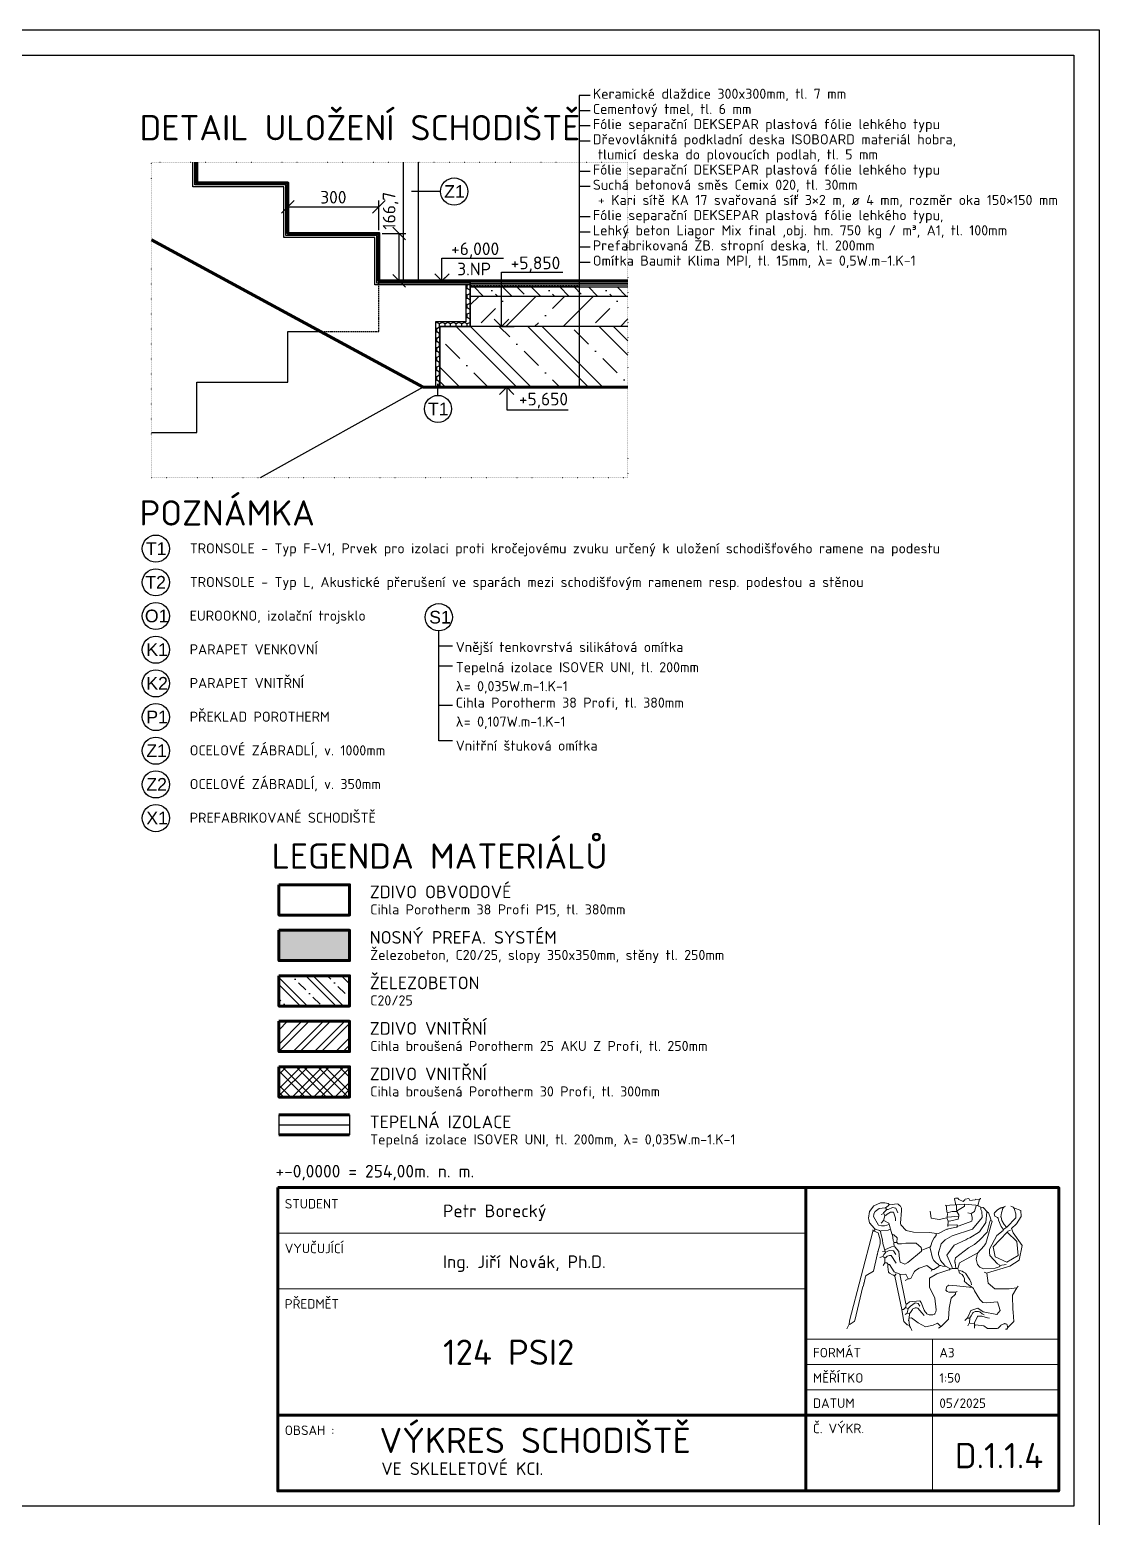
# Model space of a CAD drawing. Header units: millimetres. Extents: x 12904 to 327904, y -199771 to 141779.
# Drawn here: x 128330 to 138904, y 127069 to 141779 of the extents above; entities that cross this region are included whole.
import ezdxf

# ---------------------------------------------------------------- set-up
doc = ezdxf.new("R2010")
doc.units = ezdxf.units.MM
doc.linetypes.add('DOT', pattern=[6.35, 0, -6.35])
doc.linetypes.add('ČÁRKOVANÁ', pattern=[19.05, 12.7, -6.35])
for name, color, linetype, lineweight in [('00 tenká plná', 7, 'Continuous', 13), ('_INTERIER', 8, 'Continuous', 13), ('Zdivo', 6, 'Continuous', 60)]:
    doc.layers.add(name, color=color, linetype=linetype, lineweight=lineweight)
for name, color, linetype in [('izolace', 251, 'Continuous'), ('Kóty', 1, 'Continuous'), ('Šrafy', 253, 'Continuous')]:
    doc.layers.add(name, color=color, linetype=linetype)
doc.styles.add('ISOCPEUR', font='isocpeur.ttf')
doc.styles.get("Standard").update_dxf_attribs({"font": 'arial.ttf'})
doc.linetypes.add('IZOLACE', pattern='A,0.00254,-2.54,[134,ltypeshp.shx,S=2.54,R=0,X=-2.54,Y=0],-5.08,[134,ltypeshp.shx,S=2.54,R=180,X=2.54,Y=0],-2.54', length=10.16254)
doc.dimstyles.new('1-50', dxfattribs={"dimscale": 50, "dimtxt": 2.5, "dimasz": 2.5, "dimexe": 1.25, "dimexo": 0.625, "dimtad": 1, "dimdec": 0, "dimtxsty": 'ISOCPEUR', "dimblk": 'OBLIQUE', "dimcen": 2.5, "dimclrd": 1, "dimclre": 1, "dimclrt": 3, "dimadec": 0, "dimazin": 0, "dimtfac": 1, "dimtdec": 0, "dimtix": 1, "dimtmove": 1, "dimatfit": 3, "dimldrblk": 'OBLIQUE', "dimfxl": 5, "dimfxlon": 1, "dimtfillclr": 3, "dimarcsym": 0})

# ---------------------------------------------------------------- blocks, each defined once
blk = doc.blocks.new('_OBLIQUE')
at = {"color": 0, "linetype": 'ByBlock'}
blk.add_line((-0.5, -0.5), (0.5, 0.5), dxfattribs=at)
blk = doc.blocks.new('*D163')
at = {"layer": 'Defpoints', "color": 0, "transparency": 16777216}
for p in [(131782, 139765), (131984, 139765), (131782, 139295)]:
    blk.add_point(p, dxfattribs=at)
at = {"layer": 'Kóty', "color": 1, "lineweight": -2, "transparency": 16777216}
for p, q in [((131813, 139765), (132047, 139765)), ((131984, 139295), (131984, 139765)), ((131813, 139295), (132047, 139295))]:
    blk.add_line(p, q, dxfattribs=at)
at = {"layer": 'Kóty', "color": 1, "lineweight": -2, "transparency": 16777216, "xscale": 125, "yscale": 125, "zscale": 125}
for p, rotation in [((131984, 139765), 90), ((131984, 139295), 270)]:
    blk.add_blockref('_OBLIQUE', p, dxfattribs=dict(at, rotation=rotation))
at = {"layer": 'Kóty', "color": 3, "transparency": 16777216, "insert": (131898, 139989), "char_height": 125, "attachment_point": 5, "rotation": 90, "style": 'ISOCPEUR'}
blk.add_mtext('166,7', dxfattribs=at)
blk = doc.blocks.new('*D164')
at = {"layer": 'Defpoints', "color": 0, "transparency": 16777216}
for p in [(131782, 140029), (130882, 139765), (131782, 139765)]:
    blk.add_point(p, dxfattribs=at)
at = {"layer": 'Kóty', "color": 1, "lineweight": -2, "transparency": 16777216}
for p, q in [((130882, 139797), (130882, 140092)), ((131782, 139797), (131782, 140092)), ((130882, 140029), (131782, 140029))]:
    blk.add_line(p, q, dxfattribs=at)
at = {"layer": 'Kóty', "color": 1, "lineweight": -2, "transparency": 16777216, "xscale": 125, "yscale": 125, "zscale": 125, "rotation": 180}
blk.add_blockref('_OBLIQUE', (130882, 140029), dxfattribs=at)
at = {"layer": 'Kóty', "color": 1, "lineweight": -2, "transparency": 16777216, "xscale": 125, "yscale": 125, "zscale": 125}
blk.add_blockref('_OBLIQUE', (131782, 140029), dxfattribs=at)
at = {"layer": 'Kóty', "color": 3, "transparency": 16777216, "insert": (131332, 140123), "char_height": 125, "attachment_point": 5, "style": 'ISOCPEUR'}
blk.add_mtext('300', dxfattribs=at)

msp = doc.modelspace()

# ---------------------------------------------------------------- hatches: boundary and pattern name
at = {"layer": '_INTERIER'}
h = msp.add_hatch(color=256, dxfattribs=at)
h.dxf.hatch_style = 1
h.paths.add_polyline_path([(131493.1, 132573.8), (131493.1, 132873.8), (130793.1, 132873.8), (130793.1, 132573.8)])
at = {"layer": 'Šrafy'}
h = msp.add_hatch(dxfattribs=at)
h.set_pattern_fill('ZDIVO-OBECNE', color=256, scale=50)
h.set_pattern_definition([(45, (-372505.85, 110530.18), (-106.066017, 106.066017), []), (45, (-372435.14, 110530.18), (-106.066017, 106.066017), [])])
h.paths.add_polyline_path([(126623.5, 128387.4), (126623.5, 128237.4), (126873.5, 128237.4), (126873.5, 130988), (126623.5, 130988)])
h.paths.add_polyline_path([(127521.7, 128406.4), (127521.7, 128743.9), (127296.7, 128743.9), (127296.7, 128406.4)], flags=9)
h.paths.add_polyline_path([(127301.7, 129481.4), (127301.7, 129893.9), (127076.7, 129893.9), (127076.7, 129481.4)], flags=9)
h.paths.add_polyline_path([(127521.7, 131396.4), (127521.7, 131733.9), (127296.7, 131733.9), (127296.7, 131396.4)], flags=9)
h.paths.add_polyline_path([(127691.7, 129531.4), (127691.7, 129943.9), (127466.7, 129943.9), (127466.7, 129531.4)], flags=9)
h.paths.add_polyline_path([(128231.7, 128362.4), (128231.7, 128662.4), (128006.7, 128662.4), (128006.7, 128362.4)], flags=9)
h.paths.add_polyline_path([(128231.7, 127687.7), (128231.7, 128012.7), (128006.7, 128012.7), (128006.7, 127687.7)], flags=9)
h.paths.add_polyline_path([(126641.7, 128406.4), (126641.7, 128731.4), (126416.7, 128731.4), (126416.7, 128406.4)], flags=9)
h.paths.add_polyline_path([(126461.7, 129571.4), (126461.7, 129983.9), (126236.7, 129983.9), (126236.7, 129571.4)], flags=9)
h.paths.add_polyline_path([(126641.7, 131406.4), (126641.7, 131731.4), (126416.7, 131731.4), (126416.7, 131406.4)], flags=9)
h.paths.add_polyline_path([(128231.7, 131363), (128231.7, 131663), (128006.7, 131663), (128006.7, 131363)], flags=9)
h.paths.add_polyline_path([(128231.7, 130688.3), (128231.7, 131013.3), (128006.7, 131013.3), (128006.7, 130688.3)], flags=9)
h.paths.add_polyline_path([(126231.7, 129592.1), (126231.7, 130004.6), (126006.7, 130004.6), (126006.7, 129592.1)], flags=9)
h.paths.add_polyline_path([(131663.5, 131348), (134543.5, 131348), (134543.5, 131543), (131663.5, 131543)], flags=9)
h.paths.add_polyline_path([(131648.4, 131517.8), (132873.4, 131517.8), (132873.4, 131780.3), (131648.4, 131780.3)], flags=9)
h.paths.add_polyline_path([(131663.5, 131798), (134993.5, 131798), (134993.5, 131993), (131663.5, 131993)], flags=9)
h.paths.add_polyline_path([(131648.4, 131967.8), (132873.4, 131967.8), (132873.4, 132230.3), (131648.4, 132230.3)], flags=9)
h.paths.add_polyline_path([(131656, 132690.5), (133756, 132690.5), (133756, 132930.5), (131656, 132930.5)], flags=9)
h.paths.add_polyline_path([(131648.4, 132867.8), (133535.9, 132867.8), (133535.9, 133130.3), (131648.4, 133130.3)], flags=9)
h.paths.add_polyline_path([(131666, 133150.5), (134191, 133150.5), (134191, 133330.5), (131666, 133330.5)], flags=9)
h.paths.add_polyline_path([(131648.4, 133317.8), (133148.4, 133317.8), (133148.4, 133580.3), (131648.4, 133580.3)], flags=9)
h.paths.add_polyline_path([(131671, 132275.5), (132141, 132275.5), (132141, 132425.5), (131671, 132425.5)], flags=9)
h.paths.add_polyline_path([(131648.4, 132417.8), (132785.9, 132417.8), (132785.9, 132680.3), (131648.4, 132680.3)], flags=9)
h.paths.add_polyline_path([(130634.2, 133565.6), (134009.2, 133565.6), (134009.2, 134090.6), (130634.2, 134090.6)], flags=9)
h.paths.add_polyline_path([(122777.1, 131329.5), (123043.6, 131329.5), (123043.6, 131517.7), (122777.1, 131517.7)], flags=9)
h.paths.add_polyline_path([(123736.6, 130198.6), (124003.1, 130198.6), (124003.1, 130386.9), (123736.6, 130386.9)], flags=9)
h.paths.add_polyline_path([(123736.6, 133166), (124003.1, 133166), (124003.1, 133354.3), (123736.6, 133354.3)], flags=9)
h.paths.add_polyline_path([(123151.5, 131831), (123427.9, 131831), (123427.9, 132019.3), (123151.5, 132019.3)], flags=9)
h.paths.add_polyline_path([(123151.5, 128830.4), (123427.9, 128830.4), (123427.9, 129018.7), (123151.5, 129018.7)], flags=9)
h.paths.add_polyline_path([(125834, 131484.2), (126112.2, 131484.2), (126112.2, 131678.1), (125834, 131678.1)], flags=9)
h.paths.add_polyline_path([(120283.4, 131989.4), (120559.8, 131989.4), (120559.8, 132177.7), (120283.4, 132177.7)], flags=9)
h.paths.add_polyline_path([(121376.8, 132134.7), (121653.2, 132134.7), (121653.2, 132323), (121376.8, 132323)], flags=9)
h.paths.add_polyline_path([(120282.5, 132641.6), (120580.1, 132641.6), (120580.1, 132835.6), (120282.5, 132835.6)], flags=9)
h.paths.add_polyline_path([(122191.5, 129400.4), (122458.1, 129400.4), (122458.1, 129588.7), (122191.5, 129588.7)], flags=9)
h.paths.add_polyline_path([(122191.5, 132391), (122458.1, 132391), (122458.1, 132579.3), (122191.5, 132579.3)], flags=9)
h.paths.add_polyline_path([(125042.7, 130911.3), (125309.2, 130911.3), (125309.2, 131099.6), (125042.7, 131099.6)], flags=9)
h.paths.add_polyline_path([(125042.7, 127910.7), (125309.2, 127910.7), (125309.2, 128099), (125042.7, 128099)], flags=9)
h.paths.add_polyline_path([(121326.8, 133071.5), (121883.1, 133071.5), (121883.1, 133296.5), (121326.8, 133296.5)], flags=9)
h.paths.add_polyline_path([(125313.1, 131412.4), (125700.6, 131412.4), (125700.6, 131599.9), (125313.1, 131599.9)], flags=9)
h.paths.add_polyline_path([(125246.8, 131581.2), (125803.1, 131581.2), (125803.1, 131806.2), (125246.8, 131806.2)], flags=9)
h.paths.add_polyline_path([(120283.4, 128019.4), (120559.8, 128019.4), (120559.8, 128207.6), (120283.4, 128207.6)], flags=9)
h.paths.add_polyline_path([(120283.4, 131020), (120559.8, 131020), (120559.8, 131208.2), (120283.4, 131208.2)], flags=9)
h.paths.add_polyline_path([(120283.4, 133339.7), (120559.8, 133339.7), (120559.8, 133528), (120283.4, 133528)], flags=9)
h.paths.add_polyline_path([(120283.4, 130339.1), (120559.8, 130339.1), (120559.8, 130527.4), (120283.4, 130527.4)], flags=9)
h.paths.add_polyline_path([(120283.4, 128988.8), (120559.8, 128988.8), (120559.8, 129177.1), (120283.4, 129177.1)], flags=9)
h.paths.add_polyline_path([(121376.8, 129134.1), (121653.2, 129134.1), (121653.2, 129322.4), (121376.8, 129322.4)], flags=9)
h.paths.add_polyline_path([(120282.5, 129641), (120580.1, 129641), (120580.1, 129835), (120282.5, 129835)], flags=9)
h.paths.add_polyline_path([(119139.2, 130053), (119139.2, 131815.5), (118914.2, 131815.5), (118914.2, 130053)], flags=9)
h.paths.add_polyline_path([(120282.5, 131431), (120560.7, 131431), (120560.7, 131624.9), (120282.5, 131624.9)], flags=9)
h.paths.add_polyline_path([(122841.8, 138721.8), (123108.3, 138721.8), (123108.3, 138910.1), (122841.8, 138910.1)], flags=9)
h.paths.add_polyline_path([(122841.8, 136297.6), (123108.3, 136297.6), (123108.3, 136485.9), (122841.8, 136485.9)], flags=9)
h.paths.add_polyline_path([(122081.1, 136865.3), (122347.6, 136865.3), (122347.6, 137053.6), (122081.1, 137053.6)], flags=9)
h.paths.add_polyline_path([(122081.1, 137955.3), (122347.6, 137955.3), (122347.6, 138143.6), (122081.1, 138143.6)], flags=9)
h.paths.add_polyline_path([(125147.3, 136865.3), (125413.8, 136865.3), (125413.8, 137053.6), (125147.3, 137053.6)], flags=9)
h.paths.add_polyline_path([(125147.3, 137955.3), (125413.8, 137955.3), (125413.8, 138143.6), (125147.3, 138143.6)], flags=9)
h.paths.add_polyline_path([(120282.5, 138182.5), (120560.7, 138182.5), (120560.7, 138376.4), (120282.5, 138376.4)], flags=9)
h.paths.add_polyline_path([(121294.1, 136645.2), (121812.8, 136645.2), (121812.8, 136870.2), (121294.1, 136870.2)], flags=9)
h.paths.add_polyline_path([(118979.2, 136968.9), (118979.2, 138631.4), (118754.2, 138631.4), (118754.2, 136968.9)], flags=9)
h.paths.add_polyline_path([(121351.8, 137305.6), (121628.2, 137305.6), (121628.2, 137493.8), (121351.8, 137493.8)], flags=9)
h.paths.add_polyline_path([(120283.4, 136205.6), (120559.8, 136205.6), (120559.8, 136393.8), (120283.4, 136393.8)], flags=9)
h.paths.add_polyline_path([(120283.4, 137175.6), (120559.8, 137175.6), (120559.8, 137363.8), (120283.4, 137363.8)], flags=9)
h.paths.add_polyline_path([(120282.5, 136832.5), (120580.1, 136832.5), (120580.1, 137026.5), (120282.5, 137026.5)], flags=9)
h.paths.add_polyline_path([(121535.3, 138205.2), (122091.6, 138205.2), (122091.6, 138430.2), (121535.3, 138430.2)], flags=9)
h.paths.add_polyline_path([(125501.6, 136735.2), (126045.3, 136735.2), (126045.3, 136960.2), (125501.6, 136960.2)], flags=9)
h.paths.add_polyline_path([(122525, 138788.9), (122762.5, 138788.9), (122762.5, 138976.4), (122525, 138976.4)], flags=9)
h.paths.add_polyline_path([(124955.7, 138788.9), (125193.2, 138788.9), (125193.2, 138976.4), (124955.7, 138976.4)], flags=9)
h.paths.add_polyline_path([(122255, 136228.9), (122492.5, 136228.9), (122492.5, 136416.4), (122255, 136416.4)], flags=9)
h.paths.add_polyline_path([(124705.7, 136228.9), (124918.2, 136228.9), (124918.2, 136416.4), (124705.7, 136416.4)], flags=9)
h.paths.add_polyline_path([(123399.5, 136867.7), (124368.2, 136867.7), (124368.2, 137092.7), (123399.5, 137092.7)], flags=9)
h.paths.add_polyline_path([(123699.5, 138367.7), (124668.2, 138367.7), (124668.2, 138592.7), (123699.5, 138592.7)], flags=9)
h.paths.add_polyline_path([(123514, 129366.1), (124352.9, 128881.8), (124465.4, 129076.6), (123626.5, 129561)], flags=9)
h.paths.add_polyline_path([(123136.5, 130418.6), (123975.4, 130903), (123862.9, 131097.9), (123024, 130613.5)], flags=9)
h.paths.add_polyline_path([(123334, 132466.1), (124172.9, 131981.8), (124285.4, 132176.6), (123446.5, 132661)], flags=9)
h.paths.add_polyline_path([(121331.2, 130080.9), (121900, 130080.9), (121900, 130305.9), (121331.2, 130305.9)], flags=9)
h.paths.add_polyline_path([(125388.2, 128421.8), (125775.7, 128421.8), (125775.7, 128609.3), (125388.2, 128609.3)], flags=9)
h.paths.add_polyline_path([(125321.9, 128590.6), (125878.2, 128590.6), (125878.2, 128815.6), (125321.9, 128815.6)], flags=9)
h.paths.add_polyline_path([(127430.6, 136006.4), (128054.9, 136006.4), (128054.9, 136756.4), (127430.6, 136756.4)], flags=9)
h.paths.add_polyline_path([(118038.8, 136006.4), (118663.2, 136006.4), (118663.2, 136756.4), (118038.8, 136756.4)], flags=9)
h.paths.add_polyline_path([(118837.8, 133929.2), (126762.8, 133929.2), (126762.8, 134454.2), (118837.8, 134454.2)], flags=9)
h.paths.add_polyline_path([(118837.8, 140199.2), (124687.8, 140199.2), (124687.8, 140724.2), (118837.8, 140724.2)], flags=9)
h.paths.add_polyline_path([(131762.4, 127158.4), (133124.9, 127158.4), (133124.9, 127383.4), (131762.4, 127383.4)], flags=9)
h.paths.add_polyline_path([(130722.9, 130157), (132760.4, 130157), (132760.4, 130382), (130722.9, 130382)], flags=9)
h.paths.add_polyline_path([(132372.4, 129758.4), (133359.9, 129758.4), (133359.9, 129983.4), (132372.4, 129983.4)], flags=9)
h.paths.add_polyline_path([(132372.4, 129242.9), (134378.6, 129242.9), (134378.6, 129467.9), (132372.4, 129467.9)], flags=9)
h.paths.add_polyline_path([(130828.4, 129889.3), (131390.9, 129889.3), (131390.9, 130030), (130828.4, 130030)], flags=9)
h.paths.add_polyline_path([(130819, 129438.2), (131484.7, 129438.2), (131484.7, 129635), (130819, 129635)], flags=9)
h.paths.add_polyline_path([(132328.6, 128229.3), (133753.6, 128229.3), (133753.6, 128679.3), (132328.6, 128679.3)], flags=9)
h.paths.add_polyline_path([(131700.3, 127257.1), (134800.3, 127257.1), (134800.3, 127707.1), (131700.3, 127707.1)], flags=9)
h.paths.add_polyline_path([(137388.5, 127206.8), (138363.5, 127206.8), (138363.5, 127656.8), (137388.5, 127656.8)], flags=9)
h.paths.add_polyline_path([(137300, 127917.4), (137806.3, 127917.4), (137806.3, 128058), (137300, 128058)], flags=9)
h.paths.add_polyline_path([(137300, 128167.4), (137553.1, 128167.4), (137553.1, 128308), (137300, 128308)], flags=9)
h.paths.add_polyline_path([(137300, 128417.4), (137496.9, 128417.4), (137496.9, 128558), (137300, 128558)], flags=9)
h.paths.add_polyline_path([(130819, 128890.2), (131400.3, 128890.2), (131400.3, 129087), (130819, 129087)], flags=9)
h.paths.add_polyline_path([(130828.4, 127649.5), (131344, 127649.5), (131344, 127790.1), (130828.4, 127790.1)], flags=9)
h.paths.add_polyline_path([(136040.6, 127658), (136603.1, 127658), (136603.1, 127854.8), (136040.6, 127854.8)], flags=9)
h.paths.add_polyline_path([(136040.6, 128408), (136565.6, 128408), (136565.6, 128604.9), (136040.6, 128604.9)], flags=9)
h.paths.add_polyline_path([(136050, 127917.4), (136490.6, 127917.4), (136490.6, 128058), (136050, 128058)], flags=9)
h.paths.add_polyline_path([(136040.6, 128158), (136603.1, 128158), (136603.1, 128354.8), (136040.6, 128354.8)], flags=9)
h = msp.add_hatch(dxfattribs=at)
h.set_pattern_fill('HONEY', color=256, scale=10, angle=90)
h.set_pattern_definition([(90, (-372505.846, 110739.348), (-27.4963064, 47.625), [31.75, -63.5]), (210, (-372505.846, 110739.348), (-27.4963066, -47.6249999), [31.75, -63.5]), (150, (-372505.846, 110739.348), (-54.9926131, 1e-07), [-63.5, 31.75])])
h.paths.add_polyline_path([(132685.5, 139256.3), (132640.5, 139256.3), (132640.5, 138890.3), (132340.5, 138890.3), (132340.5, 138245.3), (132385.5, 138245.3), (132385.5, 138845.3), (132685.5, 138845.3)])
h = msp.add_hatch(dxfattribs=at)
h.set_pattern_fill('HONEY', color=256, scale=5, angle=90)
h.set_pattern_definition([(90, (-372505.846, 110739.348), (-13.74815322, 23.8125), [15.875, -31.75]), (210, (-372505.846, 110739.348), (-13.7481533, -23.81249995), [15.875, -31.75]), (150, (-372505.846, 110739.348), (-27.49630654, 5e-08), [-31.75, 15.875])])
h.paths.add_polyline_path([(133763, 139255.3), (132685.5, 139255.3), (132685.5, 139235.3), (133763, 139235.3)])
at = {"layer": 'Šrafy', "ltscale": 2}
h = msp.add_hatch(dxfattribs=at)
h.set_pattern_fill('BETON-PROSTY', color=256, scale=50, angle=90)
h.set_pattern_definition([(135, (-372505.85, 110739.35), (-141.42136, -141.42136), []), (135, (-372505.85, 110880.77), (-212.132034, -70.71068), [100, -50, 0, -50])])
h.paths.add_polyline_path([(134244.2, 139235.3), (132685.5, 139235.3), (132685.5, 139145.3), (134244.2, 139145.3)])
h = msp.add_hatch(dxfattribs=at)
h.set_pattern_fill('BETON-PROSTY', color=256, scale=100)
h.set_pattern_definition([(45, (-372505.85, 110739.35), (-282.8427, 282.8427), []), (45, (-372223, 110739.35), (-141.42136, 424.26407), [200, -100, 0, -100])])
h.paths.add_polyline_path([(134244.2, 139145.3), (132685.5, 139145.3), (132685.5, 138845.3), (134244.2, 138845.3)])
h = msp.add_hatch(dxfattribs=at)
h.set_pattern_fill('BETON-ZELEZOBETON', color=256, scale=100, angle=90)
h.set_pattern_definition([(135, (-372505.85, 110739.35), (-353.5534, -353.5534), []), (135, (-372505.85, 110880.77), (-353.5534, -353.5534), []), (135, (-372505.85, 111163.6), (-494.97475, -212.13203), [200, -100, 0, -100])])
h.paths.add_polyline_path([(134244.2, 138845.3), (132385.5, 138845.3), (132385.5, 138245.3), (134244.2, 138245.3)])
at = {"layer": 'Šrafy'}
h = msp.add_hatch(dxfattribs=at)
h.set_pattern_fill('BETON-ZELEZOBETON', color=256, scale=50, angle=90)
h.set_pattern_definition([(135, (-351505.85, 111529.35), (-176.7767, -176.7767), []), (135, (-351505.85, 111600.06), (-176.7767, -176.7767), []), (135, (-351505.85, 111741.48), (-247.48737, -106.06602), [100, -50, 0, -50])])
h.paths.add_polyline_path([(131493.1, 132123.8), (131493.1, 132423.8), (130793.1, 132423.8), (130793.1, 132123.8)])
h = msp.add_hatch(dxfattribs=at)
h.set_pattern_fill('ZDIVO-OBECNE', color=256, scale=50)
h.set_pattern_definition([(45, (-351505.85, 126319.35), (-106.066017, 106.066017), []), (45, (-351435.14, 126319.35), (-106.066017, 106.066017), [])])
h.paths.add_polyline_path([(131493.1, 131673.8), (131493.1, 131973.8), (130793.1, 131973.8), (130793.1, 131673.8)])
h = msp.add_hatch(dxfattribs=at)
h.set_pattern_fill('ZDIVO-VYS_PEV', color=256, scale=50)
h.set_pattern_definition([(45, (-351505.85, 125879.35), (-106.066017, 106.066017), []), (45, (-351435.14, 125879.35), (-106.066017, 106.066017), []), (135, (-351505.85, 125879.35), (-106.066017, -106.066017), []), (135, (-351435.14, 125879.35), (-106.066017, -106.066017), [])])
h.paths.add_polyline_path([(131493.1, 131223.8), (131493.1, 131523.8), (130793.1, 131523.8), (130793.1, 131223.8)])

# ---------------------------------------------------------------- linework, layer by layer
for p, q in [((129534.2, 139701.9), (132218.8, 138245.3)), ((131782.1, 139295.3), (132232.1, 139295.3)), ((132685.5, 138845.3), (132685.5, 139145.3)), ((132685.5, 139145.3), (134244.2, 139145.3)), ((132218.8, 138245.3), (130609.1, 137349.3)), ((130793.1, 131049.3), (130793.1, 130849.3)), ((131493.1, 131049.3), (131493.1, 130849.3))]:
    msp.add_line(p, q)
for points in [[(128404.2, 126929.3), (117904.2, 126929.3), (117904.2, 141779.3), (128404.2, 141779.3)], [(128404.2, 141779.3), (138904.2, 141779.3), (138904.2, 126929.3), (128404.2, 126929.3)], [(132685.5, 139256.3), (131743.1, 139256.3), (131743.1, 139726.3), (130843.1, 139726.3), (130843.1, 140226.4), (129943.1, 140226.4), (129943.1, 140469.3)], [(132685.5, 139274.3), (131761.1, 139274.3), (131761.1, 139744.3), (130861.1, 139744.3), (130861.1, 140244.4), (129961.1, 140244.4), (129961.1, 140469.3)], [(129982.1, 140469.3), (129982.1, 140265.4), (130882.1, 140265.4)], [(132685.5, 139295.3), (131782.1, 139295.3), (131782.1, 139765.3), (130882.1, 139765.3), (130882.1, 140265.4), (129982.1, 140265.4), (129982.1, 140469.3)], [(132024.6, 139295.3), (132024.6, 140469.3)], [(132174.6, 139295.3), (132174.6, 139295.3), (132174.6, 140469.3)], [(132174.6, 139295.3), (132174.6, 139295.3), (132174.6, 140469.3)], [(130882.1, 140265.4), (130882.1, 139765.3), (131782.1, 139765.3)], [(131782.1, 139765.3), (131782.1, 139295.3)], [(131782.1, 139295.3), (134244.2, 139295.3)], [(132640.5, 139256.3), (132640.5, 138890.3), (132340.5, 138890.3), (132340.5, 138245.3)], [(132385.5, 138245.3), (132385.5, 138845.3), (132685.5, 138845.3), (132685.5, 139295.3)], [(132685.5, 139256.3), (132685.5, 138845.3), (132385.5, 138845.3), (132385.5, 138245.3), (132385.5, 138245.3)], [(132685.5, 139295.3), (132685.5, 138845.3)], [(132685.5, 139273.3), (134244.2, 139273.3)], [(132685.5, 139235.3), (132685.5, 139250.3), (132685.5, 139255.3), (134244.2, 139255.3)], [(132685.5, 139145.3), (132685.5, 139235.3), (134244.2, 139235.3)], [(130882.1, 138295.1), (130882.1, 138795.2), (131205.3, 138795.2)], [(134244.2, 138845.3), (132385.5, 138845.3)], [(132385.5, 138845.3), (132385.5, 138245.3)], [(129982.1, 137795), (129982.1, 138295.1), (130882.1, 138295.1)], [(134244.2, 138245.3), (132218.8, 138245.3)], [(129534.2, 137795), (129982.1, 137795)]]:
    msp.add_lwpolyline(points)
for points in [[(117904.2, 141779.3), (138904.2, 141779.3), (138904.2, 126929.3), (117904.2, 126929.3)], [(118154.2, 141529.3), (138654.2, 141529.3), (138654.2, 127179.3), (118154.2, 127179.3)]]:
    msp.add_lwpolyline(points, close=True)
at = {"linetype": 'DOT'}
msp.add_lwpolyline([(129534.2, 140469.3), (134244.2, 140469.3), (134244.2, 137349.3), (129534.2, 137349.3)], close=True, dxfattribs=at)
at = {"linetype": 'ČÁRKOVANÁ'}
msp.add_lwpolyline([(131242.4, 138795.2), (131782.1, 138795.2), (131782.1, 139295.3)], dxfattribs=at)
at = {"layer": '00 tenká plná', "linetype": 'Continuous'}
for p, q in [((135679.5, 130329.3), (130782.6, 130329.3)), ((130782.6, 130329.3), (130782.6, 127329.3)), ((138504.2, 130329.3), (135679.5, 130329.3)), ((136004.2, 127329.3), (136004.2, 130329.3)), ((138504.2, 127329.3), (138504.2, 130329.3)), ((136747.9, 130063), (136765.6, 130068.1)), ((137403.5, 130073.2), (137400.9, 130032.7)), ((137492.1, 130156.6), (137492.1, 130101)), ((137603.4, 130080.7), (137633.8, 130073.2)), ((130782.6, 129877.3), (135679.5, 129877.3)), ((135679.5, 129877.3), (136004.2, 129877.3)), ((136879.5, 129787.3), (136899.8, 129787.3)), ((136735.2, 129638.1), (136763.1, 129648.2)), ((136760.5, 129696.3), (136780.8, 129701.3)), ((137150.4, 129711.5), (137226.3, 129739.3)), ((136897.2, 129476.2), (136882, 129461.1)), ((137765.4, 129491.4), (137793.3, 129483.8)), ((130782.6, 129329.3), (135679.5, 129329.3)), ((135679.5, 129329.3), (136004.2, 129329.3)), ((138102.1, 129354.8), (138092, 129339.6)), ((137499.7, 129301.7), (137489.5, 129296.7)), ((137018.7, 129015.9), (137013.7, 129013.4)), ((137600.9, 129041.2), (137575.6, 129015.9)), ((136004.2, 128829.3), (138504.2, 128829.3)), ((137254.2, 128079.3), (137254.2, 128829.3)), ((136004.2, 128579.3), (138504.2, 128579.3)), ((136004.2, 128329.3), (138504.2, 128329.3)), ((130782.6, 128079.3), (135679.5, 128079.3)), ((135679.5, 128079.3), (136004.2, 128079.3)), ((136004.2, 128079.3), (138504.2, 128079.3)), ((137254.2, 128079.3), (137254.2, 127329.3)), ((130782.6, 127329.3), (135679.5, 127329.3)), ((135679.5, 127329.3), (138504.2, 127329.3))]:
    msp.add_line(p, q, dxfattribs=at)
for points in [[(137471.8, 130222.4), (137474.4, 130217.3), (137481.9, 130171.8), (137484.5, 130169.3), (137484.5, 130159.2), (137568, 130164.2), (137684.4, 130154.1), (137697.1, 130151.6)], [(137474.4, 130222.4), (137481.9, 130224.9), (137507.3, 130224.9), (137514.9, 130209.7), (137560.4, 130192), (137575.6, 130207.2), (137578.1, 130214.8), (137613.6, 130219.9), (137623.7, 130202.1), (137676.9, 130207.2), (137681.9, 130214.8), (137719.9, 130212.3), (137702.2, 130151.6), (137714.8, 130146.5), (137732.5, 130133.9), (137757.9, 130131.3), (137798.4, 130085.8), (137803.4, 130083.3), (137808.5, 130083.3), (137831.3, 130017.5), (137833.8, 130004.9), (137846.4, 129997.3), (137783.2, 129774.7), (137770.5, 129759.5), (137768, 129754.5), (137768, 129751.9), (137699.6, 129681.1), (137687, 129620.4), (137699.6, 129567.3), (137724.9, 129542), (137760.4, 129526.8), (137876.8, 129531.9), (137914.8, 129544.5), (137919.9, 129549.6), (137922.4, 129557.2), (137983.1, 129567.3)], [(137722.4, 130214.8), (137730, 130219.9), (137735.1, 130219.9)], [(136689.7, 129918.9), (136682.1, 129923.9), (136634, 129979.6), (136626.4, 130012.5), (136623.9, 130027.6), (136631.4, 130090.9), (136676.7, 130150), (136742.8, 130176.9), (136745.4, 130179.4), (136783.3, 130179.4), (136816.2, 130171.8), (136826.4, 130161.7), (136818.8, 130149), (136790.9, 130128.8), (136796, 130123.7), (136798.5, 130118.7), (136798.5, 130113.6), (136801, 130111.1), (136818.8, 130113.6), (136859.3, 130131.3), (136892.2, 130126.3), (136912.4, 130078.2)], [(136826.4, 129964.4), (136780.8, 129949.2), (136752.9, 129949.2), (136722.6, 129956.8), (136671.9, 130042.8), (136674.5, 130063), (136677, 130070.6), (136689.7, 130093.4), (136727.6, 130123.7), (136788.4, 130128.8)], [(136801, 130108.6), (136770.7, 130078.2), (136780.8, 130055.4), (136785.9, 130050.4), (136770.7, 130004.9), (136747.9, 129977)], [(136785.9, 130050.4), (136793.4, 130055.4), (136798.5, 130055.4), (136806.1, 130065.6), (136839, 130085.8), (136869.4, 130085.8), (136889.6, 130025.1), (136889.6, 129999.8)], [(136828.9, 130159.2), (136907.4, 130166.7), (136914.9, 130164.2), (136930.1, 130151.6), (136937.7, 130146.5), (136947.9, 130126.3), (136947.9, 130101), (136940.3, 129977), (136942.8, 129959.3), (136993.7, 129905), (137069.4, 129888.5), (137228.8, 129883.5), (137292.1, 129875.9), (137292.1, 129855.6), (137271.9, 129832.9), (137251.6, 129794.9), (137238.9, 129754.5), (137233.9, 129744.3), (137228.8, 129739.3), (137231.4, 129729.2), (137256.7, 129630.5), (137269.3, 129607.8), (137294.6, 129582.5), (137312.4, 129572.4), (137322.5, 129559.7), (137317.4, 129549.6), (137269.3, 129519.2), (137256.7, 129519.2), (137251.6, 129516.7), (137249.1, 129514.2), (137244, 129504.1)], [(137233.9, 130095.9), (137243.7, 130026.7), (137319.9, 130012.5), (137398.4, 130030.2), (137408.5, 130002.3)], [(137687, 130149), (137669.3, 130090.9), (137638.9, 130073.2), (137649, 130035.2), (137649, 130017.5), (137643.9, 129997.3), (137519.9, 129951.7), (137502.2, 129946.7), (137494.6, 129939.1), (137489.5, 129936.6), (137413.6, 129921.4), (137408.5, 129918.9), (137406, 129916.3), (137395.9, 129916.3), (137314.9, 129875.9), (137297.2, 129870.8)], [(137732.5, 130131.3), (137735.1, 130111.1), (137742.7, 130090.9), (137745.2, 130032.7), (137651.5, 129916.3), (137449, 129850.6), (137380.7, 129812.6), (137355.4, 129787.3), (137342.7, 129772.2), (137317.4, 129693.8), (137314.9, 129691.2), (137314.9, 129668.5), (137335.1, 129607.8), (137378.2, 129559.7), (137378.2, 129554.6), (137433.9, 129526.8), (137444, 129526.8), (137449, 129529.3), (137487, 129529.3), (137499.7, 129529.3), (137507.3, 129526.8), (137517.4, 129506.6), (137522.4, 129483.8), (137547.8, 129468.6), (137562.9, 129450.9), (137570.5, 129425.6), (137570.5, 129405.4), (137568, 129402.9), (137616.1, 129364.9), (137651.5, 129339.6), (137494.6, 129357.4), (137418.7, 129362.4), (137395.9, 129349.8), (137388.3, 129314.4), (137400.9, 129301.7), (137416.1, 129294.1), (137487, 129294.1), (137484.5, 129278.9), (137481.9, 129273.9), (137438.9, 129236), (137421.2, 129137.3), (137412.3, 129026.3), (137342.7, 128955.2), (137314.9, 128940)], [(137383.2, 130154.1), (137390.8, 130149), (137393.4, 130144), (137393.4, 130116.2), (137400.9, 130078.2), (137449, 130093.4), (137487, 130090.9), (137489.5, 130090.9), (137494.6, 130093.4)], [(137390.8, 130149), (137426.3, 130154.1), (137484.5, 130159.2)], [(137793.3, 130088.3), (137783.2, 129984.6), (137720.8, 129892.6), (137626.2, 129832.9), (137621.2, 129832.9), (137606, 129825.3), (137585.7, 129812.6), (137469.3, 129759.5), (137397.1, 129660.2), (137446.5, 129549.6), (137449, 129534.4)], [(137573.1, 130159.2), (137570.5, 130146.5), (137568, 130141.4), (137502.2, 130103.5), (137497.1, 130093.4), (137514.9, 130060.5), (137514.9, 130050.4), (137509.8, 130017.5), (137423.7, 129997.3), (137411.1, 129999.8), (137406, 129944.2)], [(137406, 130035.2), (137444, 130040.3), (137471.8, 130042.8), (137512.3, 130040.3)], [(138059.1, 130128.8), (138127.4, 130101), (138132.5, 130042.8), (138086.9, 129972), (138036.3, 129923.9), (138054, 129880.9), (138142, 129756.4), (138112.2, 129612.8), (138021.1, 129552.1), (137798.4, 129486.4), (137793.3, 129481.3), (137805.9, 129385.2), (137871.8, 129327), (138013.5, 129327), (138089.4, 129337.1), (138046.4, 129263.8), (138048.9, 129119.6), (138051.5, 129104.4), (138054, 129096.8), (138059.1, 129003.3), (138000.9, 128945.1), (137990.7, 128929.9), (137978.1, 128927.4)], [(138031.2, 130144), (138051.5, 130133.9), (138061.6, 130123.7), (138079.3, 130070.6), (138079.3, 130030.2), (137990.7, 129936.6), (137960.4, 129916.3), (137955.3, 129911.3), (137952.8, 129903.7), (137892, 129855.6), (137818.6, 129721.6), (137818.6, 129686.2), (137823.7, 129658.3), (137897.1, 129574.9), (137922.4, 129562.2)], [(137955.3, 129916.3), (137935, 129944.2), (137907.2, 130007.4), (137904.7, 130025.1), (137897.1, 130032.7), (137871.8, 130045.3), (137866.7, 130068.1), (137869.2, 130080.7), (137897.1, 130108.6), (137932.5, 130128.8), (137942.6, 130128.8), (137945.2, 130131.3), (137952.8, 130131.3), (137937.6, 130080.7), (137932.5, 130040.3), (137935, 130037.7), (137940.1, 130004.9), (137965.4, 129964.4), (137988.2, 129939.1)], [(137952.8, 130128.8), (137962.9, 130138.9), (137978.1, 130146.5)], [(136664.4, 129911.3), (136664.4, 129906.2), (136717.5, 129880.9), (136737.8, 129812.6), (136737.8, 129772.2), (136720, 129703.9), (136717.5, 129698.8), (136715, 129696.3), (136712.4, 129671), (136709.9, 129665.9), (136707.4, 129663.4), (136671.9, 129504.1), (136601.1, 129461.1), (136596, 129456), (136593.5, 129450.9), (136580.8, 129387.7), (136578.3, 129382.7), (136575.8, 129380.1), (136573.2, 129357.4), (136570.7, 129352.3), (136568.2, 129349.8), (136487.2, 129013.4), (136484.6, 129008.3), (136479.6, 129003.3), (136441.6, 128978), (136428.9, 128970.4), (136408.7, 128932.4)], [(136431.5, 128975.4), (136434, 129010.8), (136664.4, 129896.1), (136669.4, 129898.6)], [(136674.5, 129898.6), (136689.7, 129918.9), (136732.7, 129906.2), (136742.8, 129898.6), (136742.8, 129896.1), (136745.4, 129878.4), (136760.5, 129807.6), (136765.6, 129777.2), (136790.9, 129688.7), (136783.3, 129676.1), (136773.2, 129668.5), (136765.6, 129648.2), (136785.9, 129635.6), (136783.3, 129585), (136803.6, 129585), (136813.7, 129574.9), (136813.7, 129544.5), (136821.3, 129493.9), (136831.4, 129483.8), (136866.9, 129463.6), (136871.9, 129463.6), (136877, 129461.1), (136884.6, 129453.5), (136912.4, 129311.8), (136952.9, 129122.1), (136968.1, 129124.7), (136993.4, 129144.9), (136995.9, 129177.8), (137006.1, 129180.3), (137028.9, 129200.5), (137130.1, 129208.1), (137142.8, 129192.9), (137173.1, 129117.1), (137183.3, 129101.9), (137193.4, 129089.2), (137198.4, 129081.7), (137221.2, 129069), (137236.4, 129069), (137259.2, 129069), (137274.4, 129076.6), (137279.4, 129081.7), (137289.6, 129101.9), (137292.1, 129119.6), (137277.2, 129236), (137226.3, 129344.7), (137226.3, 129433.2), (137297.2, 129476.2), (137418.7, 129514.2), (137423.7, 129516.7), (137431.3, 129526.8)], [(136747.9, 129901.2), (136816.2, 129908.7), (136836.5, 129916.3)], [(136773.2, 130004.9), (136823.8, 129977), (136854.2, 129870.8), (136859.3, 129865.8), (136874.4, 129863.2), (136907.4, 129832.9), (136902.3, 129787.3), (136914.9, 129772.2), (136950.4, 129772.2), (136993.4, 129779.8), (137094.7, 129779.8), (137142.8, 129736.8), (137147.8, 129719.1), (137147.8, 129706.4), (137145.3, 129701.3), (137011.1, 129587.5), (136980.8, 129572.4), (136935.2, 129590.1), (136930.1, 129622.9), (136922.5, 129696.3), (136884.6, 129741.8), (136877, 129746.9)], [(137413.6, 129956.8), (137494.6, 129961.9), (137502.2, 129954.3)], [(137487, 129531.9), (137481.9, 129557.2), (137479.4, 129587.5), (137476.9, 129590.1), (137476.9, 129607.8), (137479.4, 129617.9), (137481.9, 129635.6), (137611, 129731.7), (137669.3, 129767.1), (137719.9, 129807.6), (137795.8, 129888.5), (137823.7, 129994.7), (137826.2, 129999.8), (137833.8, 130004.9)], [(137995.8, 129888.5), (138000.9, 129898.6), (138026.2, 129908.7)], [(136783.3, 129714), (136849.1, 129744.3), (136871.9, 129749.4)], [(136859.3, 129863.2), (136866.9, 129805), (136877, 129787.3), (136874.4, 129784.8), (136874.4, 129774.7), (136877, 129751.9)], [(137993.3, 129888.5), (138089.4, 129794.9), (138102.1, 129655.8), (137992, 129592.6), (137874.3, 129643.2), (137856.6, 129744.3), (137993.3, 129888.5)], [(136790.9, 129635.6), (136808.6, 129650.8), (136828.9, 129658.3), (136846.6, 129655.8), (136897.2, 129582.5)], [(136793.4, 129691.2), (136826.4, 129706.4), (136870.6, 129702.3), (136892.2, 129665.9)], [(137697.1, 129681.1), (137522.4, 129585), (137507.3, 129529.3)], [(136768.1, 129559.7), (136783.3, 129585)], [(136816.2, 129569.8), (136831.4, 129567.3), (136877, 129496.5), (136932.7, 129471.2), (136993.4, 129180.3)], [(136937.7, 129468.6), (136990.9, 129471.2), (137013.7, 129425.6), (136985.8, 129410.5)], [(137013.7, 129425.6), (137028.9, 129425.6), (137041.5, 129430.7), (137064.3, 129476.2), (137076.9, 129499), (137087.1, 129509.1), (137122.5, 129531.9), (137198.4, 129557.2), (137251.6, 129519.2)], [(137325, 129559.7), (137337.7, 129559.7), (137355.4, 129552.1), (137380.7, 129549.6)], [(137522.4, 129509.1), (137547.8, 129504.1), (137562.9, 129493.9), (137580.7, 129481.3), (137623.7, 129418.1), (137631.3, 129402.9), (137636.4, 129387.7), (137641.4, 129367.5)], [(137654.1, 129337.1), (137661.7, 129332.1), (137671.8, 129309.3), (137724.9, 129220.8), (137752.8, 129192.9), (137790.8, 129190.4), (137899.6, 129200.5), (137924.9, 129112), (137892, 129074.1), (137755.3, 129101.9), (137702.2, 129137.3), (137634.8, 129113.6), (137603.4, 129046.2), (137606, 129038.7), (137623.7, 129038.7), (137621.2, 128995.7), (137606, 128960.3)], [(137016.2, 129134.8), (137039, 129157.5), (137084.5, 129187.9), (137112.4, 129182.8), (137130.1, 129157.5)], [(136952.9, 129119.6), (136973.2, 129005.8), (137006.1, 128972.9), (137011.1, 128970.4), (137026.3, 128965.3)], [(136985.8, 129074.1), (137006.1, 129086.7)], [(136993.4, 129139.8), (137016.2, 129134.8), (137006.1, 129086.7), (137028.9, 129084.2), (137028.9, 129076.6), (137028.9, 129071.5), (137021.3, 129026), (137021.3, 129015.9), (137026.3, 128998.2), (137028.9, 128960.3), (137039, 128945.1), (137049.1, 128924.8), (137051.6, 128917.3)], [(137028.9, 129084.2), (137039, 129094.3), (137056.7, 129124.7), (137061.8, 129129.7), (137084.5, 129139.8), (137097.2, 129139.8), (137109.9, 129137.3), (137150.4, 129091.8), (137173.1, 129064)], [(137028.9, 129036.1), (137046.6, 129041.2), (137114.9, 128990.6), (137187.4, 128952.7), (137261.7, 128967.8), (137304.8, 128988.7), (137332.6, 128960.3), (137335.1, 128955.2)], [(137626.2, 129041.2), (137636.4, 129061.4), (137654.1, 129089.2), (137659.1, 129094.3), (137676.9, 129104.4), (137687, 129104.4), (137709.8, 129104.4), (137722.4, 129099.4), (137747.7, 129079.1), (137765.4, 129071.5)], [(137671.8, 128985.5), (137671.8, 128990.6), (137699.6, 129053.8), (137704.7, 129056.4), (137712.3, 129058.9), (137742.7, 129058.9), (137798.4, 129041.2), (137818.6, 129036.1)], [(137623.7, 128988.1), (137671.8, 128985.5), (137671.8, 128940)], [(137676.9, 128965.3), (137681.9, 128970.4), (137762.9, 128960.3), (137798.4, 128935), (137894.5, 128935), (137904.7, 128940), (137930, 128965.3), (137930, 128967.8), (137967.9, 128985.5), (137970.5, 128983), (137980.6, 128983), (137990.7, 128978), (138000.9, 128945.1)]]:
    msp.add_lwpolyline(points, dxfattribs=at)
at = {"layer": 'izolace', "linetype": 'IZOLACE', "ltscale": 0.5}
msp.add_line((130793.1, 130949.3), (131493.1, 130949.3), dxfattribs=at)
at = {"layer": 'Kóty'}
for p, q in [((132392.2, 140179.3), (132104.2, 140179.3)), ((132405.5, 139295.3), (132405.5, 139520.9)), ((132405.5, 139520.9), (133013.5, 139520.9)), ((132405.5, 139295.3), (132333.9, 139366.8)), ((132405.5, 139295.3), (132477, 139366.8)), ((132405.5, 139295.3), (132457.2, 139347)), ((132994.4, 138845.3), (132994.4, 139380.9)), ((132994.4, 139380.9), (133602.4, 139380.9)), ((132405.5, 139295.3), (132281.1, 139295.3)), ((132405.5, 139295.3), (132500.5, 139295.3)), ((132405.5, 139295.3), (132529.9, 139295.3)), ((132994.4, 138845.3), (132922.8, 138916.8)), ((132994.4, 138845.3), (133065.9, 138916.8)), ((132994.4, 138845.3), (133046.1, 138897)), ((132994.4, 138845.3), (132869.9, 138845.3)), ((132994.4, 138845.3), (133089.4, 138845.3)), ((132994.4, 138845.3), (133118.8, 138845.3)), ((133045.5, 138245.3), (132921.1, 138245.3)), ((133045.5, 138245.3), (132973.9, 138173.7)), ((133045.5, 138245.3), (133045.5, 138019.6)), ((133045.5, 138245.3), (133097.2, 138193.5)), ((133045.5, 138245.3), (133140.5, 138245.3)), ((133045.5, 138245.3), (133117, 138173.7)), ((133045.5, 138245.3), (133169.9, 138245.3)), ((133045.5, 138019.6), (133653.5, 138019.6))]:
    msp.add_line(p, q, dxfattribs=at)
for points in [[(133763, 141128.9), (133763, 138245.3), (133763, 138245.3)], [(133871.3, 141128.9), (133763, 141128.9)], [(133871.3, 140978.9), (133763, 140978.9)], [(133871.3, 140828.9), (133763, 140828.9)], [(133871.3, 140678.9), (133763, 140678.9)], [(133871.3, 140378.9), (133763, 140378.9)], [(133871.3, 140228.9), (133763, 140228.9)], [(133871.3, 139928.9), (133763, 139928.9)], [(133871.3, 139778.9), (133763, 139778.9)], [(133871.3, 139628.9), (133763, 139628.9)], [(133871.3, 139478.9), (133763, 139478.9)], [(132366.6, 138163.8), (132366.6, 138279.3)], [(132373.9, 134746.8), (132373.9, 135834.9), (132373.9, 135834.9)], [(132509.2, 135684.3), (132373.9, 135684.3)], [(132509.2, 135484.3), (132373.9, 135484.3)], [(132509.2, 135096.8), (132373.9, 135096.8)], [(132509.2, 134746.8), (132373.9, 134746.8)]]:
    msp.add_lwpolyline(points, dxfattribs=at)
for centre in [(132526.6, 140179.3), (132366.6, 138029.3), (129577.3, 136647.8), (129577.3, 136314.7), (129577.3, 135981.7), (129577.3, 135981.7), (132373.9, 135969.4), (129577.3, 135648.6), (129577.3, 135315.6), (129577.3, 134982.5), (129577.3, 134649.5), (129577.3, 134316.4), (129577.3, 133983.3)]:
    msp.add_circle(centre, 134.5, dxfattribs=at)
at = {"layer": 'Zdivo'}
for points in [[(129982.1, 140469.3), (129982.1, 140265.4), (130882.1, 140265.4), (130882.1, 139765.3), (131782.1, 139765.3), (131782.1, 139295.3), (134244.2, 139295.3)], [(129534.2, 139701.9), (132218.8, 138245.3), (134244.2, 138245.3)], [(130793.1, 133323.8), (130793.1, 133023.8), (131493.1, 133023.8), (131493.1, 133323.8), (130793.1, 133323.8)], [(130793.1, 132873.8), (130793.1, 132573.8), (131493.1, 132573.8), (131493.1, 132873.8), (130793.1, 132873.8)], [(130793.1, 132423.8), (130793.1, 132123.8), (131493.1, 132123.8), (131493.1, 132423.8), (130793.1, 132423.8)], [(130793.1, 131973.8), (130793.1, 131673.8), (131493.1, 131673.8), (131493.1, 131973.8), (130793.1, 131973.8)], [(130793.1, 131523.8), (130793.1, 131223.8), (131493.1, 131223.8), (131493.1, 131523.8), (130793.1, 131523.8)], [(131493.1, 131049.3), (130793.1, 131049.3)], [(130793.1, 130849.3), (131493.1, 130849.3)], [(136004.2, 130329.3), (136004.2, 127329.3)], [(130782.6, 128079.3), (138504.2, 128079.3)]]:
    msp.add_lwpolyline(points, dxfattribs=at)
msp.add_lwpolyline([(130782.6, 130329.3), (138504.2, 130329.3), (138504.2, 127329.3), (130782.6, 127329.3)], close=True, dxfattribs=at)

# ---------------------------------------------------------------- texts
at = {"linetype": 'Continuous', "lineweight": 30, "style": 'ISOCPEUR'}
for s, height, p in [('Keramické dlaždice 300x300mm, tl. 7 mm', 100, (133897.5, 141096.2)), ('DETAIL ULOŽENÍ SCHODIŠTĚ', 250, (129415.3, 140685.9)), ('Cementový tmel, tl. 6 mm', 100, (133897.5, 140946.2)), ('Fólie separační DEKSEPAR plastová fólie lehkého typu', 100, (133897.5, 140796.2)), ('Dřevovláknitá podkladní deska ISOBOARD materiál hobra, ', 100, (133897.5, 140646.2)), ('tlumicí deska do plovoucích podlah, tl. 5 mm ', 100, (133947.5, 140496.2)), ('Fólie separační DEKSEPAR plastová fólie lehkého typu', 100, (133897.5, 140346.2)), ('Suchá betonová směs Cemix 020, tl. 30mm ', 100, (133897.5, 140196.2)), ('+ Kari sítě KA 17 svařovaná síť 3×2 m, ø 4 mm, rozměr oka 150×150 mm ', 100, (133947.5, 140046.2)), ('Fólie separační DEKSEPAR plastová fólie lehkého typu,', 100, (133897.5, 139896.2)), ('Lehký beton Liapor Mix final ,obj. hm. 750 kg / m³, A1, tl. 100mm', 100, (133897.5, 139746.2)), ('Prefabrikovaná ŽB. stropní deska, tl. 200mm', 100, (133897.5, 139596.2)), ('Omítka Baumit Klima MPI, tl. 15mm, λ= 0,5W.m-1.K-1   ', 100, (133897.5, 139446.2)), ('POZNÁMKA', 250, (129415.3, 136875.9)), ('TRONSOLE - Typ F-V1, Prvek pro izolaci proti kročejovému zvuku určený k uložení schodišťového ramene na podestu', 100, (129912, 136601.1)), ('TRONSOLE - Typ L, Akustické přerušení ve sparách mezi schodišťovým ramenem resp. podestou a stěnou', 100, (129912, 136268)), ('EUROOKNO, izolační trojsklo', 100, (129912, 135935)), ('PARAPET VENKOVNÍ', 100, (129912, 135601.9)), ('Vnější tenkovrstvá silikátová omítka', 100, (132541.9, 135625.2)), ('Tepelná izolace ISOVER UNI, tl. 200mm', 100, (132541.9, 135425.2)), ('PARAPET VNITŘNÍ', 100, (129912, 135268.9)), ('λ= 0,035W.m-1.K-1', 100, (132541.9, 135237.7)), ('PŘEKLAD POROTHERM', 100, (129912, 134935.8)), ('Cihla Porotherm 38 Profi, tl. 380mm', 100, (132541.9, 135075.2)), ('λ= 0,107W.m-1.K-1', 100, (132541.9, 134887.7)), ('Vnitřní štuková omítka', 100, (132541.9, 134650.2)), ('OCELOVÉ ZÁBRADLÍ, v. 1000mm', 100, (129912, 134602.8)), ('OCELOVÉ ZÁBRADLÍ, v. 350mm', 100, (129912, 134269.7)), ('PREFABRIKOVANÉ SCHODIŠTĚ', 100, (129912, 133936.6)), ('LEGENDA MATERIÁLŮ', 250, (130721.7, 133482.3)), ('ZDIVO OBVODOVÉ ', 125, (131692.2, 133190.8)), ('Cihla Porotherm 38 Profi P15, tl. 380mm', 100, (131696, 133029.7)), ('NOSNÝ PREFA. SYSTÉM', 125, (131692.2, 132740.8)), ('Železobeton, C20/25, slopy 350x350mm, stěny tl. 250mm', 100, (131696, 132579.7)), ('ŽELEZOBETON', 125, (131692.2, 132290.8)), ('C20/25', 100, (131696, 132129.7)), ('ZDIVO VNITŘNÍ', 125, (131692.2, 131840.8)), ('Cihla broušená Porotherm 25 AKU Z Profi, tl. 250mm', 100, (131696, 131679.7)), ('ZDIVO VNITŘNÍ', 125, (131692.2, 131390.8)), ('Cihla broušená Porotherm 30 Profi, tl. 300mm', 100, (131696, 131229.7)), ('TEPELNÁ IZOLACE', 125, (131692.2, 130916.3)), ('Tepelná izolace ISOVER UNI, tl. 200mm, λ= 0,035W.m-1.K-1 ', 100, (131696, 130755.2)), ('+-0,0000 = 254,00m. n. m.', 125, (130760.4, 130428.6))]:
    msp.add_text(s, height=height, dxfattribs=at).set_placement(p)
at = {"layer": '00 tenká plná', "linetype": 'Continuous', "style": 'ISOCPEUR'}
for s, p in [('STUDENT', (130851.9, 130121.9)), ('VYUČUJÍCÍ', (130851.9, 129680.1)), ('PŘEDMĚT', (130851.9, 129132.1)), ('FORMÁT', (136073.4, 128650)), ('A3', (137323.5, 128650)), ('MĚŘÍTKO', (136073.4, 128399.9)), ('1:50', (137323.5, 128400)), ('DATUM', (136073.4, 128150)), ('05/2025', (137323.5, 128150)), ('Č. VÝKR.', (136073.4, 127899.9)), ('OBSAH :', (130851.9, 127882.1))]:
    msp.add_text(s, height=93.75, dxfattribs=at).set_placement(p)
at = {"layer": '00 tenká plná', "attachment_point": 1, "style": 'ISOCPEUR'}
for s, width, insert, char_height in [('Petr Borecký', 4616.435, (132416.1, 130161.3), 125), ('Ing. Jiří Novák, Ph.D.', 4616.435, (132416.1, 129658.3), 125), ('124 PSI2', 3165.19, (132416.1, 128825.9), 250), ('VÝKRES SCHODIŠTĚ', 4037.237, (131787.8, 127953.8), 250), ('D.1.1.4', 630.19, (137476, 127803.5), 250), ('VE SKLELETOVÉ KCI.', 4616.435, (131806.1, 127611.3), 125)]:
    msp.add_mtext_dynamic_manual_height_columns(s, width=width, gutter_width=1, heights=[0], dxfattribs=dict(at, insert=insert, char_height=char_height))
at = {"layer": 'Kóty', "color": 3}
for s, p in [('Z1', (132428, 140117.4)), ('T1', (132268, 137967.4)), ('T1', (129478.6, 136585.9)), ('T2', (129472.9, 136252.8)), ('O1', (129468.6, 135919.8)), ('S1', (132279.5, 135907.4)), ('K1', (129482.9, 135586.7)), ('K2', (129482.9, 135253.6)), ('P1', (129482.9, 134920.6)), ('Z1', (129482.9, 134587.5)), ('Z2', (129482.9, 134254.5)), ('X1', (129482.9, 133921.4))]:
    msp.add_text(s, height=125, dxfattribs=at).set_placement(p)
at = {"layer": 'Kóty', "color": 3, "style": 'ISOCPEUR'}
for s, p in [('+6,000', (132496.3, 139550.9)), ('3.NP', (132556.3, 139350.9)), ('+5,850', (133085.2, 139410.9)), ('+5,650', (133166.3, 138064.6))]:
    msp.add_text(s, height=125, dxfattribs=at).set_placement(p)

# ---------------------------------------------------------------- dimensions: what is measured, and where the dimension line sits
at = {"layer": 'Kóty'}
dim = msp.add_linear_dim(base=(131782.1, 140029.3), p1=(130882.1, 139765.3), p2=(131782.1, 139765.3), text='300', dimstyle='1-50', dxfattribs=at)
dim.commit()
dim.dimension.update_dxf_attribs({"geometry": '*D164', "text_midpoint": (131332.1, 140123.1)})
dim = msp.add_linear_dim(base=(131984.2, 139765.3), p1=(131782.1, 139295.3), p2=(131782.1, 139765.3), angle=90, text='166,7', dimstyle='1-50', dxfattribs=at)
dim.commit()
dim.dimension.update_dxf_attribs({"geometry": '*D163', "text_midpoint": (132004.2, 139989.3), "dimtype": 160})

doc.saveas('drawing.dxf')
